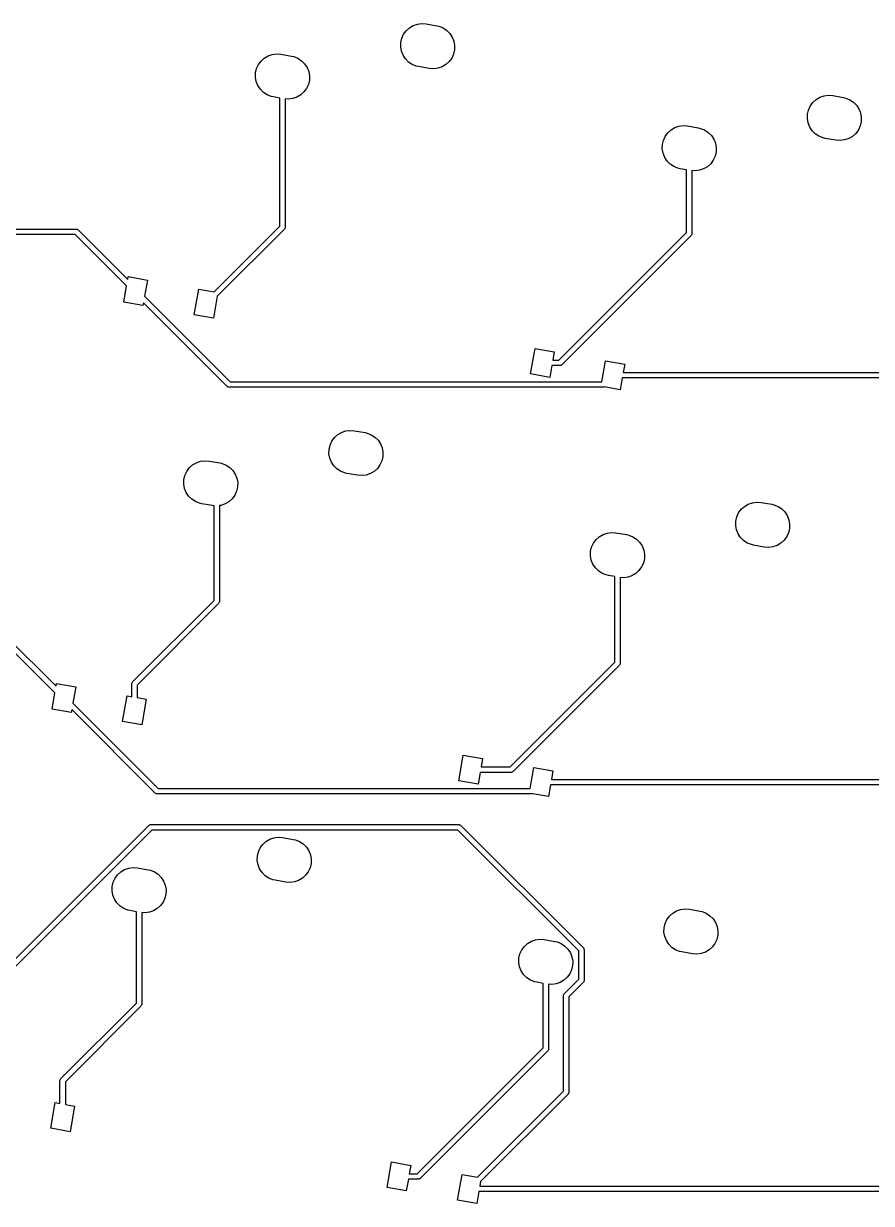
# Model space of a CAD drawing. Extents: x -73 to 321, y -180 to -25.
# Drawn here: x -33.5 to 5.6, y -124 to -69.6 of the extents above; entities that cross this region are included whole.
import ezdxf

# ---------------------------------------------------------------- set-up
doc = ezdxf.new("R2010")
doc.units = 0
doc.layers.add('BLACK', color=7, linetype='CONTINUOUS')

msp = doc.modelspace()

# ---------------------------------------------------------------- linework, layer by layer
at = {"layer": 'BLACK', "linetype": 'CONTINUOUS'}
for p, q in [((-15.5755, -69.7046), (-15.3844, -69.6388)), ((-15.3844, -69.6388), (-15.1839, -69.6127)), ((-15.1839, -69.6127), (-14.9824, -69.6275)), ((-14.9824, -69.6275), (-14.49, -69.7143)), ((-16.1027, -70.2901), (-16.0185, -70.1063)), ((-16.0185, -70.1063), (-15.8992, -69.9432)), ((-15.8992, -69.9432), (-15.7494, -69.8074)), ((-15.7494, -69.8074), (-15.5755, -69.7046)), ((-14.49, -69.7143), (-14.388, -69.7379)), ((-14.388, -69.7379), (-14.2003, -69.8129)), ((-14.2003, -69.8129), (-14.0316, -69.9242)), ((-14.0316, -69.9242), (-13.8887, -70.0671)), ((-13.8887, -70.0671), (-13.7774, -70.2359)), ((-16.1531, -70.689), (-16.1481, -70.487)), ((-16.1173, -70.888), (-16.1531, -70.689)), ((-16.1481, -70.487), (-16.1027, -70.2901)), ((-13.7774, -70.2359), (-13.7023, -70.4235)), ((-13.7023, -70.4235), (-13.6665, -70.6224)), ((-13.6665, -70.6224), (-13.6715, -70.8245)), ((-22.5937, -71.3419), (-22.444, -71.2062)), ((-22.444, -71.2062), (-22.2701, -71.1033)), ((-22.2701, -71.1033), (-22.079, -71.0375)), ((-22.079, -71.0375), (-21.8785, -71.0115)), ((-21.8785, -71.0115), (-21.677, -71.0263)), ((-21.677, -71.0263), (-21.1845, -71.1131)), ((-21.1845, -71.1131), (-21.0826, -71.1366)), ((-21.0826, -71.1366), (-20.8949, -71.2117)), ((-20.8949, -71.2117), (-20.7262, -71.323)), ((-16.0422, -71.0756), (-16.1173, -70.888)), ((-15.931, -71.2444), (-16.0422, -71.0756)), ((-15.788, -71.3873), (-15.931, -71.2444)), ((-13.8011, -71.2052), (-13.9205, -71.3683)), ((-13.717, -71.0214), (-13.8011, -71.2052)), ((-13.6715, -70.8245), (-13.717, -71.0214)), ((-22.8427, -71.8857), (-22.7972, -71.6888)), ((-22.7972, -71.6888), (-22.7131, -71.505)), ((-22.7131, -71.505), (-22.5937, -71.3419)), ((-20.7262, -71.323), (-20.5833, -71.4659)), ((-20.5833, -71.4659), (-20.472, -71.6346)), ((-20.472, -71.6346), (-20.3969, -71.8223)), ((-15.6193, -71.4985), (-15.788, -71.3873)), ((-15.4316, -71.5736), (-15.6193, -71.4985)), ((-15.3297, -71.5971), (-15.4316, -71.5736)), ((-14.8372, -71.684), (-15.3297, -71.5971)), ((-14.6357, -71.6988), (-14.8372, -71.684)), ((-14.4353, -71.6727), (-14.6357, -71.6988)), ((-14.2441, -71.6069), (-14.4353, -71.6727)), ((-14.0702, -71.504), (-14.2441, -71.6069)), ((-13.9205, -71.3683), (-14.0702, -71.504)), ((-22.8477, -72.0878), (-22.8427, -71.8857)), ((-22.8119, -72.2867), (-22.8477, -72.0878)), ((-22.7368, -72.4744), (-22.8119, -72.2867)), ((-20.3661, -72.2232), (-20.4115, -72.4202)), ((-20.3969, -71.8223), (-20.3611, -72.0212)), ((-20.3611, -72.0212), (-20.3661, -72.2232)), ((-22.6255, -72.6431), (-22.7368, -72.4744)), ((-22.4826, -72.786), (-22.6255, -72.6431)), ((-22.3139, -72.8973), (-22.4826, -72.786)), ((-22.1262, -72.9723), (-22.3139, -72.8973)), ((-20.7648, -72.9028), (-20.9387, -73.0057)), ((-20.6151, -72.767), (-20.7648, -72.9028)), ((-20.4957, -72.6039), (-20.6151, -72.767)), ((-20.4115, -72.4202), (-20.4957, -72.6039)), ((-22.0242, -72.9959), (-22.1262, -72.9723)), ((-21.7294, -73.0479), (-22.0242, -72.9959)), ((-21.7294, -78.9484), (-21.7294, -73.0479)), ((-21.3303, -73.0975), (-21.4794, -73.0866)), ((-21.4794, -73.0866), (-21.4794, -79.0002)), ((-21.1298, -73.0715), (-21.3303, -73.0975)), ((-20.9387, -73.0057), (-21.1298, -73.0715)), ((2.6579, -73.5981), (2.7421, -73.4143)), ((2.7421, -73.4143), (2.8614, -73.2512)), ((2.8614, -73.2512), (3.0112, -73.1154)), ((3.0112, -73.1154), (3.1851, -73.0125)), ((3.1851, -73.0125), (3.3762, -72.9467)), ((3.3762, -72.9467), (3.5767, -72.9207)), ((3.5767, -72.9207), (3.7782, -72.9355)), ((3.7782, -72.9355), (4.2706, -73.0223)), ((4.2706, -73.0223), (4.3726, -73.0459)), ((4.3726, -73.0459), (4.5603, -73.1209)), ((4.5603, -73.1209), (4.729, -73.2322)), ((4.729, -73.2322), (4.8719, -73.3751)), ((4.8719, -73.3751), (4.9832, -73.5439)), ((2.6075, -73.997), (2.6125, -73.795)), ((2.6125, -73.795), (2.6579, -73.5981)), ((4.9832, -73.5439), (5.0583, -73.7315)), ((5.0583, -73.7315), (5.094, -73.9304)), ((5.094, -73.9304), (5.0891, -74.1325)), ((-3.8332, -74.6499), (-3.6834, -74.5142)), ((-3.6834, -74.5142), (-3.5095, -74.4113)), ((-3.5095, -74.4113), (-3.3184, -74.3455)), ((-3.3184, -74.3455), (-3.1179, -74.3195)), ((-3.1179, -74.3195), (-2.9164, -74.3343)), ((-2.9164, -74.3343), (-2.424, -74.4211)), ((-2.424, -74.4211), (-2.322, -74.4446)), ((-2.322, -74.4446), (-2.1343, -74.5197)), ((-2.1343, -74.5197), (-1.9656, -74.631)), ((2.6433, -74.196), (2.6075, -73.997)), ((2.7184, -74.3836), (2.6433, -74.196)), ((2.8296, -74.5524), (2.7184, -74.3836)), ((4.9595, -74.5132), (4.8401, -74.6763)), ((5.0436, -74.3294), (4.9595, -74.5132)), ((5.0891, -74.1325), (5.0436, -74.3294)), ((-4.0821, -75.1937), (-4.0367, -74.9968)), ((-4.0367, -74.9968), (-3.9525, -74.813)), ((-3.9525, -74.813), (-3.8332, -74.6499)), ((-1.9656, -74.631), (-1.8227, -74.7739)), ((-1.8227, -74.7739), (-1.7114, -74.9426)), ((-1.7114, -74.9426), (-1.6363, -75.1303)), ((2.9726, -74.6953), (2.8296, -74.5524)), ((3.1413, -74.8065), (2.9726, -74.6953)), ((3.3289, -74.8816), (3.1413, -74.8065)), ((3.4309, -74.9051), (3.3289, -74.8816)), ((3.9233, -74.992), (3.4309, -74.9051)), ((4.1249, -75.0068), (3.9233, -74.992)), ((4.3253, -74.9807), (4.1249, -75.0068)), ((4.5164, -74.9149), (4.3253, -74.9807)), ((4.6904, -74.812), (4.5164, -74.9149)), ((4.8401, -74.6763), (4.6904, -74.812)), ((-4.0871, -75.3958), (-4.0821, -75.1937)), ((-4.0513, -75.5947), (-4.0871, -75.3958)), ((-3.9762, -75.7824), (-4.0513, -75.5947)), ((-1.6055, -75.5312), (-1.651, -75.7282)), ((-1.6363, -75.1303), (-1.6006, -75.3292)), ((-1.6006, -75.3292), (-1.6055, -75.5312)), ((-3.865, -75.9511), (-3.9762, -75.7824)), ((-3.722, -76.094), (-3.865, -75.9511)), ((-3.5533, -76.2053), (-3.722, -76.094)), ((-1.8545, -76.075), (-2.0042, -76.2108)), ((-1.7351, -75.9119), (-1.8545, -76.075)), ((-1.651, -75.7282), (-1.7351, -75.9119)), ((-3.3657, -76.2803), (-3.5533, -76.2053)), ((-3.2637, -76.3039), (-3.3657, -76.2803)), ((-2.9688, -76.3559), (-3.2637, -76.3039)), ((-2.9688, -79.246), (-2.9688, -76.3559)), ((-2.5697, -76.4055), (-2.7188, -76.3946)), ((-2.7188, -76.3946), (-2.7188, -79.2978)), ((-2.3693, -76.3795), (-2.5697, -76.4055)), ((-2.1782, -76.3137), (-2.3693, -76.3795)), ((-2.0042, -76.2108), (-2.1782, -76.3137)), ((-31.1645, -79.3407), (-43.4536, -79.3407)), ((-43.4095, -79.0907), (-31.1127, -79.0907)), ((-28.7927, -81.7125), (-31.1645, -79.3407)), ((-31.1127, -79.0907), (-31.0907, -79.0939)), ((-31.0907, -79.0939), (-31.0861, -79.0936)), ((-31.0861, -79.0936), (-31.0836, -79.0949)), ((-31.0836, -79.0949), (-31.0772, -79.0958)), ((-31.0772, -79.0958), (-31.0513, -79.1125)), ((-31.0513, -79.1125), (-31.0243, -79.1273)), ((-31.0243, -79.1273), (-28.7397, -81.4119)), ((-24.7602, -81.9793), (-21.7294, -78.9484)), ((-21.516, -79.0886), (-24.611, -82.1835)), ((-21.5012, -79.0616), (-21.516, -79.0886)), ((-21.4845, -79.0357), (-21.5012, -79.0616)), ((-21.4836, -79.0293), (-21.4845, -79.0357)), ((-21.4823, -79.0268), (-21.4836, -79.0293)), ((-21.4794, -79.0002), (-21.4826, -79.0222)), ((-21.4826, -79.0222), (-21.4823, -79.0268)), ((-8.8564, -85.1337), (-2.9688, -79.246)), ((-2.7554, -79.3862), (-8.7163, -85.347)), ((-2.7407, -79.3592), (-2.7554, -79.3862)), ((-2.724, -79.3333), (-2.7407, -79.3592)), ((-2.723, -79.3269), (-2.724, -79.3333)), ((-2.7217, -79.3244), (-2.723, -79.3269)), ((-2.7188, -79.2978), (-2.722, -79.3198)), ((-2.722, -79.3198), (-2.7217, -79.3244)), ((-28.7397, -81.4119), (-28.7167, -81.2816)), ((-28.7167, -81.2816), (-27.8304, -81.4379)), ((-27.8304, -81.4379), (-27.9628, -82.1888)), ((-28.9251, -82.4634), (-28.7927, -81.7125)), ((-25.6752, -83.0364), (-25.4669, -81.8547)), ((-25.4669, -81.8547), (-24.7602, -81.9793)), ((-28.0388, -82.6197), (-28.9251, -82.4634)), ((-28.0158, -82.4894), (-28.0388, -82.6197)), ((-24.1646, -86.3406), (-28.0158, -82.4894)), ((-27.9628, -82.1888), (-24.0244, -86.1272)), ((-24.611, -82.1835), (-24.7889, -83.1927)), ((-24.7889, -83.1927), (-25.6752, -83.0364)), ((-10.1645, -85.7714), (-9.9561, -84.5896)), ((-9.9561, -84.5896), (-9.0698, -84.7459)), ((-9.0698, -84.7459), (-9.1382, -85.1337)), ((-9.1823, -85.3837), (-9.2782, -85.9277)), ((-8.8047, -85.3837), (-9.1823, -85.3837)), ((-9.1382, -85.1337), (-8.8564, -85.1337)), ((-8.7751, -85.375), (-8.8047, -85.3837)), ((-8.745, -85.3685), (-8.7751, -85.375)), ((-8.7398, -85.3646), (-8.745, -85.3685)), ((-8.7371, -85.3638), (-8.7398, -85.3646)), ((-8.7341, -85.3604), (-8.7371, -85.3638)), ((-8.7163, -85.347), (-8.7341, -85.3604)), ((-6.8764, -86.1272), (-6.7063, -85.1627)), ((-6.7063, -85.1627), (-5.82, -85.3189)), ((-5.82, -85.3189), (-5.8883, -85.7067)), ((-9.2782, -85.9277), (-10.1645, -85.7714)), ((-5.9324, -85.9567), (-6.0283, -86.5007)), ((15.5935, -85.9567), (-5.9324, -85.9567)), ((-5.8883, -85.7067), (15.6452, -85.7067)), ((-24.1376, -86.3553), (-24.1646, -86.3406)), ((-24.1117, -86.372), (-24.1376, -86.3553)), ((-24.1053, -86.373), (-24.1117, -86.372)), ((-24.1028, -86.3743), (-24.1053, -86.373)), ((-24.0982, -86.374), (-24.1028, -86.3743)), ((-24.0762, -86.3772), (-24.0982, -86.374)), ((-6.7878, -86.3772), (-24.0762, -86.3772)), ((-24.0244, -86.1272), (-6.8764, -86.1272)), ((-6.7657, -86.3707), (-6.7878, -86.3772)), ((-6.0283, -86.5007), (-6.7657, -86.3707)), ((-19.2071, -88.7038), (-19.0574, -88.568)), ((-19.0574, -88.568), (-18.8835, -88.4651)), ((-18.8835, -88.4651), (-18.6924, -88.3993)), ((-18.6924, -88.3993), (-18.4919, -88.3733)), ((-18.4919, -88.3733), (-18.2904, -88.3881)), ((-18.2904, -88.3881), (-17.798, -88.4749)), ((-17.798, -88.4749), (-17.696, -88.4985)), ((-17.696, -88.4985), (-17.5083, -88.5735)), ((-17.5083, -88.5735), (-17.3396, -88.6848)), ((-17.3396, -88.6848), (-17.1967, -88.8277)), ((-19.4561, -89.2476), (-19.4107, -89.0507)), ((-19.4107, -89.0507), (-19.3265, -88.8669)), ((-19.3265, -88.8669), (-19.2071, -88.7038)), ((-17.1967, -88.8277), (-17.0854, -88.9964)), ((-17.0854, -88.9964), (-17.0103, -89.1841)), ((-17.0103, -89.1841), (-16.9745, -89.383)), ((-25.3869, -89.7981), (-25.1865, -89.7721)), ((-25.1865, -89.7721), (-24.985, -89.7869)), ((-19.4611, -89.4496), (-19.4561, -89.2476)), ((-19.4253, -89.6486), (-19.4611, -89.4496)), ((-19.3502, -89.8362), (-19.4253, -89.6486)), ((-16.9795, -89.5851), (-17.025, -89.782)), ((-16.9745, -89.383), (-16.9795, -89.5851)), ((-26.1052, -90.4494), (-26.0211, -90.2656)), ((-26.0211, -90.2656), (-25.9017, -90.1025)), ((-25.9017, -90.1025), (-25.752, -89.9668)), ((-25.752, -89.9668), (-25.5781, -89.8639)), ((-25.5781, -89.8639), (-25.3869, -89.7981)), ((-24.985, -89.7869), (-24.4925, -89.8737)), ((-24.4925, -89.8737), (-24.3906, -89.8972)), ((-24.3906, -89.8972), (-24.2029, -89.9723)), ((-24.2029, -89.9723), (-24.0342, -90.0835)), ((-24.0342, -90.0835), (-23.8912, -90.2265)), ((-23.8912, -90.2265), (-23.78, -90.3952)), ((-19.2389, -90.0049), (-19.3502, -89.8362)), ((-19.096, -90.1479), (-19.2389, -90.0049)), ((-18.9273, -90.2591), (-19.096, -90.1479)), ((-18.7396, -90.3342), (-18.9273, -90.2591)), ((-17.3782, -90.2646), (-17.5521, -90.3675)), ((-17.2285, -90.1289), (-17.3782, -90.2646)), ((-17.1091, -89.9658), (-17.2285, -90.1289)), ((-17.025, -89.782), (-17.1091, -89.9658)), ((-26.1557, -90.8484), (-26.1507, -90.6463)), ((-26.1199, -91.0473), (-26.1557, -90.8484)), ((-26.1507, -90.6463), (-26.1052, -90.4494)), ((-23.78, -90.3952), (-23.7049, -90.5828)), ((-23.7049, -90.5828), (-23.6691, -90.7818)), ((-23.6691, -90.7818), (-23.6741, -90.9838)), ((-18.6377, -90.3577), (-18.7396, -90.3342)), ((-18.1452, -90.4445), (-18.6377, -90.3577)), ((-17.9437, -90.4594), (-18.1452, -90.4445)), ((-17.7432, -90.4333), (-17.9437, -90.4594)), ((-17.5521, -90.3675), (-17.7432, -90.4333)), ((-26.0448, -91.235), (-26.1199, -91.0473)), ((-25.9335, -91.4037), (-26.0448, -91.235)), ((-25.7906, -91.5466), (-25.9335, -91.4037)), ((-23.8037, -91.3645), (-23.923, -91.5276)), ((-23.7195, -91.1808), (-23.8037, -91.3645)), ((-23.6741, -90.9838), (-23.7195, -91.1808)), ((-25.6219, -91.6579), (-25.7906, -91.5466)), ((-25.4342, -91.7329), (-25.6219, -91.6579)), ((-25.3322, -91.7565), (-25.4342, -91.7329)), ((-24.8398, -91.8433), (-25.3322, -91.7565)), ((-24.763, -91.8489), (-24.8398, -91.8433)), ((-24.763, -96.2142), (-24.763, -91.8489)), ((-24.4378, -91.8321), (-24.513, -91.8418)), ((-24.513, -91.8418), (-24.513, -96.266)), ((-24.2467, -91.7663), (-24.4378, -91.8321)), ((-24.0728, -91.6634), (-24.2467, -91.7663)), ((-23.923, -91.5276), (-24.0728, -91.6634)), ((-0.4466, -92.0118), (-0.2968, -91.876)), ((-0.2968, -91.876), (-0.1229, -91.7731)), ((-0.1229, -91.7731), (0.0682, -91.7073)), ((0.0682, -91.7073), (0.2687, -91.6813)), ((0.2687, -91.6813), (0.4702, -91.6961)), ((0.4702, -91.6961), (0.9626, -91.7829)), ((0.9626, -91.7829), (1.0646, -91.8065)), ((1.0646, -91.8065), (1.2523, -91.8815)), ((1.2523, -91.8815), (1.421, -91.9928)), ((-0.6955, -92.5556), (-0.6501, -92.3586)), ((-0.6501, -92.3586), (-0.5659, -92.1749)), ((-0.5659, -92.1749), (-0.4466, -92.0118)), ((1.421, -91.9928), (1.5639, -92.1357)), ((1.5639, -92.1357), (1.6752, -92.3044)), ((1.6752, -92.3044), (1.7503, -92.4921)), ((1.7503, -92.4921), (1.786, -92.691)), ((-0.7005, -92.7576), (-0.6955, -92.5556)), ((-0.6647, -92.9566), (-0.7005, -92.7576)), ((-0.5896, -93.1442), (-0.6647, -92.9566)), ((1.7811, -92.8931), (1.7356, -93.09)), ((1.786, -92.691), (1.7811, -92.8931)), ((-7.3447, -93.7574), (-7.2605, -93.5736)), ((-7.2605, -93.5736), (-7.1412, -93.4105)), ((-7.1412, -93.4105), (-6.9914, -93.2748)), ((-6.9914, -93.2748), (-6.8175, -93.1719)), ((-6.8175, -93.1719), (-6.6264, -93.1061)), ((-6.6264, -93.1061), (-6.4259, -93.0801)), ((-6.4259, -93.0801), (-6.2244, -93.0949)), ((-6.2244, -93.0949), (-5.732, -93.1817)), ((-5.732, -93.1817), (-5.63, -93.2052)), ((-5.63, -93.2052), (-5.4423, -93.2803)), ((-5.4423, -93.2803), (-5.2736, -93.3915)), ((-5.2736, -93.3915), (-5.1307, -93.5345)), ((-5.1307, -93.5345), (-5.0194, -93.7032)), ((-0.4784, -93.3129), (-0.5896, -93.1442)), ((-0.3354, -93.4559), (-0.4784, -93.3129)), ((-0.1667, -93.5671), (-0.3354, -93.4559)), ((0.0209, -93.6422), (-0.1667, -93.5671)), ((1.3824, -93.5726), (1.2084, -93.6755)), ((1.5321, -93.4369), (1.3824, -93.5726)), ((1.6515, -93.2738), (1.5321, -93.4369)), ((1.7356, -93.09), (1.6515, -93.2738)), ((-7.3951, -94.1564), (-7.3901, -93.9543)), ((-7.3901, -93.9543), (-7.3447, -93.7574)), ((-5.0194, -93.7032), (-4.9444, -93.8908)), ((-4.9444, -93.8908), (-4.9085, -94.0898)), ((-4.9085, -94.0898), (-4.9135, -94.2918)), ((0.1229, -93.6657), (0.0209, -93.6422)), ((0.6153, -93.7525), (0.1229, -93.6657)), ((0.8169, -93.7673), (0.6153, -93.7525)), ((1.0173, -93.7413), (0.8169, -93.7673)), ((1.2084, -93.6755), (1.0173, -93.7413)), ((-7.3593, -94.3553), (-7.3951, -94.1564)), ((-7.2842, -94.543), (-7.3593, -94.3553)), ((-7.173, -94.7117), (-7.2842, -94.543)), ((-4.959, -94.4888), (-5.0431, -94.6725)), ((-4.9135, -94.2918), (-4.959, -94.4888)), ((-7.03, -94.8546), (-7.173, -94.7117)), ((-6.8613, -94.9659), (-7.03, -94.8546)), ((-6.6737, -95.0409), (-6.8613, -94.9659)), ((-6.5717, -95.0645), (-6.6737, -95.0409)), ((-6.2768, -95.1165), (-6.5717, -95.0645)), ((-6.2768, -99.064), (-6.2768, -95.1165)), ((-5.8777, -95.1661), (-6.0268, -95.1551)), ((-6.0268, -95.1551), (-6.0268, -99.1158)), ((-5.6773, -95.1401), (-5.8777, -95.1661)), ((-5.4862, -95.0743), (-5.6773, -95.1401)), ((-5.3122, -94.9714), (-5.4862, -95.0743)), ((-5.1625, -94.8356), (-5.3122, -94.9714)), ((-5.0431, -94.6725), (-5.1625, -94.8356)), ((-28.5243, -99.9755), (-24.763, -96.2142)), ((-24.5181, -96.3015), (-24.5348, -96.3274)), ((-24.5172, -96.2951), (-24.5181, -96.3015)), ((-24.5159, -96.2926), (-24.5172, -96.2951)), ((-24.513, -96.266), (-24.5162, -96.288)), ((-24.5162, -96.288), (-24.5159, -96.2926)), ((-24.5496, -96.3544), (-28.3109, -100.116)), ((-24.5348, -96.3274), (-24.5496, -96.3544)), ((-34.3323, -97.8879), (-32.0477, -100.173)), ((-32.1007, -100.473), (-34.4725, -98.1013)), ((-11.107, -103.894), (-6.2768, -99.064)), ((-6.0634, -99.2042), (-10.9668, -104.108)), ((-6.0487, -99.1772), (-6.0634, -99.2042)), ((-6.032, -99.1513), (-6.0487, -99.1772)), ((-6.031, -99.1449), (-6.032, -99.1513)), ((-6.0297, -99.1424), (-6.031, -99.1449)), ((-6.0268, -99.1158), (-6.03, -99.1378)), ((-6.03, -99.1378), (-6.0297, -99.1424)), ((-32.0477, -100.173), (-32.0247, -100.042)), ((-32.0247, -100.042), (-31.1384, -100.198)), ((-28.5609, -100.064), (-28.5577, -100.042)), ((-28.5609, -100.653), (-28.5609, -100.064)), ((-28.558, -100.037), (-28.5567, -100.035)), ((-28.5577, -100.042), (-28.558, -100.037)), ((-28.5567, -100.035), (-28.5557, -100.028)), ((-28.5557, -100.028), (-28.539, -100.003)), ((-28.539, -100.003), (-28.5243, -99.9755)), ((-32.2331, -101.224), (-32.1007, -100.473)), ((-31.1384, -100.198), (-31.2708, -100.949)), ((-28.9832, -101.797), (-28.7749, -100.615)), ((-28.7749, -100.615), (-28.5609, -100.653)), ((-28.3109, -100.116), (-28.3109, -100.697)), ((-31.2708, -100.949), (-27.3324, -104.888)), ((-28.3109, -100.697), (-27.8885, -100.772)), ((-27.8885, -100.772), (-28.0969, -101.953)), ((-31.3468, -101.38), (-32.2331, -101.224)), ((-31.3238, -101.25), (-31.3468, -101.38)), ((-27.4726, -105.101), (-31.3238, -101.25)), ((-28.0969, -101.953), (-28.9832, -101.797)), ((-13.4725, -104.532), (-13.2641, -103.35)), ((-13.2641, -103.35), (-12.3778, -103.506)), ((-12.3778, -103.506), (-12.4462, -103.894)), ((-12.4462, -103.894), (-11.107, -103.894)), ((-12.4903, -104.144), (-12.5862, -104.688)), ((-11.0552, -104.144), (-12.4903, -104.144)), ((-11.0257, -104.136), (-11.0552, -104.144)), ((-10.9956, -104.129), (-11.0257, -104.136)), ((-10.9904, -104.125), (-10.9956, -104.129)), ((-10.9877, -104.124), (-10.9904, -104.125)), ((-10.9847, -104.121), (-10.9877, -104.124)), ((-10.9668, -104.108), (-10.9847, -104.121)), ((-10.1843, -104.888), (-10.0143, -103.923)), ((-10.0143, -103.923), (-9.128, -104.08)), ((-9.128, -104.08), (-9.1963, -104.467)), ((-27.3324, -104.888), (-10.1843, -104.888)), ((-12.5862, -104.688), (-13.4725, -104.532)), ((-9.2404, -104.717), (-9.3363, -105.261)), ((11.1277, -104.717), (-9.2404, -104.717)), ((-9.1963, -104.467), (11.1795, -104.467)), ((-27.4456, -105.116), (-27.4726, -105.101)), ((-27.4197, -105.133), (-27.4456, -105.116)), ((-27.4133, -105.134), (-27.4197, -105.133)), ((-27.4108, -105.135), (-27.4133, -105.134)), ((-27.4062, -105.135), (-27.4108, -105.135)), ((-27.3842, -105.138), (-27.4062, -105.135)), ((-10.0958, -105.138), (-27.3842, -105.138)), ((-10.0737, -105.131), (-10.0958, -105.138)), ((-9.3363, -105.261), (-10.0737, -105.131)), ((-35.0821, -113.899), (-27.7744, -106.592)), ((-27.7744, -106.592), (-27.7566, -106.578)), ((-27.7566, -106.578), (-27.7535, -106.575)), ((-27.7535, -106.575), (-27.7508, -106.574)), ((-27.7508, -106.574), (-27.7456, -106.57)), ((-27.7456, -106.57), (-27.7155, -106.564)), ((-27.7155, -106.564), (-27.686, -106.555)), ((-27.686, -106.555), (-13.462, -106.555)), ((-13.462, -106.555), (-13.44, -106.558)), ((-13.44, -106.558), (-13.4354, -106.558)), ((-13.4354, -106.558), (-13.4329, -106.559)), ((-13.4329, -106.559), (-13.4265, -106.56)), ((-13.4265, -106.56), (-13.4006, -106.577)), ((-13.4006, -106.577), (-13.3736, -106.592)), ((-13.3736, -106.592), (-7.7256, -112.24)), ((-27.6342, -106.805), (-34.8687, -114.04)), ((-13.5138, -106.805), (-27.6342, -106.805)), ((-22.1915, -107.226), (-22.0004, -107.16)), ((-22.0004, -107.16), (-21.7999, -107.134)), ((-21.7999, -107.134), (-21.5984, -107.149)), ((-21.5984, -107.149), (-21.1059, -107.236)), ((-7.9389, -112.38), (-13.5138, -106.805)), ((-22.7187, -107.811), (-22.6345, -107.627)), ((-22.6345, -107.627), (-22.5151, -107.464)), ((-22.5151, -107.464), (-22.3654, -107.329)), ((-22.3654, -107.329), (-22.1915, -107.226)), ((-21.1059, -107.236), (-21.004, -107.259)), ((-21.004, -107.259), (-20.8163, -107.334)), ((-20.8163, -107.334), (-20.6476, -107.445)), ((-20.6476, -107.445), (-20.5047, -107.588)), ((-20.5047, -107.588), (-20.3934, -107.757)), ((-22.7691, -108.21), (-22.7641, -108.008)), ((-22.7333, -108.409), (-22.7691, -108.21)), ((-22.7641, -108.008), (-22.7187, -107.811)), ((-20.3934, -107.757), (-20.3183, -107.945)), ((-20.3183, -107.945), (-20.2825, -108.144)), ((-20.2825, -108.144), (-20.2875, -108.346)), ((-29.2097, -108.863), (-29.06, -108.727)), ((-29.06, -108.727), (-28.886, -108.624)), ((-28.886, -108.624), (-28.6949, -108.559)), ((-28.6949, -108.559), (-28.4945, -108.533)), ((-28.4945, -108.533), (-28.2929, -108.547)), ((-28.2929, -108.547), (-27.8005, -108.634)), ((-27.8005, -108.634), (-27.6986, -108.658)), ((-27.6986, -108.658), (-27.5109, -108.733)), ((-27.5109, -108.733), (-27.3422, -108.844)), ((-22.6582, -108.597), (-22.7333, -108.409)), ((-22.5469, -108.766), (-22.6582, -108.597)), ((-22.404, -108.908), (-22.5469, -108.766)), ((-20.4171, -108.726), (-20.5365, -108.889)), ((-20.3329, -108.543), (-20.4171, -108.726)), ((-20.2875, -108.346), (-20.3329, -108.543)), ((-29.4587, -109.407), (-29.4132, -109.21)), ((-29.4132, -109.21), (-29.3291, -109.026)), ((-29.3291, -109.026), (-29.2097, -108.863)), ((-27.3422, -108.844), (-27.1992, -108.987)), ((-27.1992, -108.987), (-27.088, -109.156)), ((-27.088, -109.156), (-27.0129, -109.343)), ((-27.0129, -109.343), (-26.9771, -109.542)), ((-22.2353, -109.02), (-22.404, -108.908)), ((-22.0476, -109.095), (-22.2353, -109.02)), ((-21.9457, -109.118), (-22.0476, -109.095)), ((-21.4532, -109.205), (-21.9457, -109.118)), ((-21.2517, -109.22), (-21.4532, -109.205)), ((-21.0512, -109.194), (-21.2517, -109.22)), ((-20.8601, -109.128), (-21.0512, -109.194)), ((-20.6862, -109.025), (-20.8601, -109.128)), ((-20.5365, -108.889), (-20.6862, -109.025)), ((-29.4636, -109.609), (-29.4587, -109.407)), ((-29.4279, -109.808), (-29.4636, -109.609)), ((-29.3528, -109.996), (-29.4279, -109.808)), ((-26.9821, -109.744), (-27.0275, -109.941)), ((-26.9771, -109.542), (-26.9821, -109.744)), ((-29.2415, -110.164), (-29.3528, -109.996)), ((-29.0986, -110.307), (-29.2415, -110.164)), ((-28.9299, -110.418), (-29.0986, -110.307)), ((-28.7422, -110.494), (-28.9299, -110.418)), ((-27.3808, -110.424), (-27.5547, -110.527)), ((-27.231, -110.288), (-27.3808, -110.424)), ((-27.1117, -110.125), (-27.231, -110.288)), ((-27.0275, -109.941), (-27.1117, -110.125)), ((-3.2398, -110.468), (-3.0393, -110.442)), ((-3.0393, -110.442), (-2.8378, -110.457)), ((-28.6402, -110.517), (-28.7422, -110.494)), ((-28.3454, -110.569), (-28.6402, -110.517)), ((-28.3454, -114.783), (-28.3454, -110.569)), ((-27.9463, -110.619), (-28.0954, -110.608)), ((-28.0954, -110.608), (-28.0954, -114.834)), ((-27.7458, -110.593), (-27.9463, -110.619)), ((-27.5547, -110.527), (-27.7458, -110.593)), ((-3.9581, -111.119), (-3.8739, -110.935)), ((-3.8739, -110.935), (-3.7546, -110.772)), ((-3.7546, -110.772), (-3.6048, -110.637)), ((-3.6048, -110.637), (-3.4309, -110.534)), ((-3.4309, -110.534), (-3.2398, -110.468)), ((-2.8378, -110.457), (-2.3454, -110.544)), ((-2.3454, -110.544), (-2.2434, -110.567)), ((-2.2434, -110.567), (-2.0557, -110.642)), ((-2.0557, -110.642), (-1.887, -110.753)), ((-1.887, -110.753), (-1.7441, -110.896)), ((-1.7441, -110.896), (-1.6328, -111.065)), ((-4.0085, -111.518), (-4.0035, -111.316)), ((-3.9727, -111.717), (-4.0085, -111.518)), ((-4.0035, -111.316), (-3.9581, -111.119)), ((-1.6328, -111.065), (-1.5577, -111.253)), ((-1.5577, -111.253), (-1.522, -111.452)), ((-1.522, -111.452), (-1.5269, -111.654)), ((-10.4492, -112.171), (-10.2994, -112.035)), ((-10.2994, -112.035), (-10.1255, -111.932)), ((-10.1255, -111.932), (-9.9344, -111.867)), ((-9.9344, -111.867), (-9.7339, -111.841)), ((-9.7339, -111.841), (-9.5324, -111.855)), ((-9.5324, -111.855), (-9.04, -111.942)), ((-9.04, -111.942), (-8.938, -111.966)), ((-8.938, -111.966), (-8.7503, -112.041)), ((-8.7503, -112.041), (-8.5816, -112.152)), ((-3.8976, -111.905), (-3.9727, -111.717)), ((-3.7864, -112.074), (-3.8976, -111.905)), ((-3.6434, -112.216), (-3.7864, -112.074)), ((-1.6565, -112.034), (-1.7759, -112.197)), ((-1.5724, -111.851), (-1.6565, -112.034)), ((-1.5269, -111.654), (-1.5724, -111.851)), ((-10.6981, -112.715), (-10.6527, -112.518)), ((-10.6527, -112.518), (-10.5685, -112.334)), ((-10.5685, -112.334), (-10.4492, -112.171)), ((-8.5816, -112.152), (-8.4387, -112.295)), ((-8.4387, -112.295), (-8.3274, -112.464)), ((-8.3274, -112.464), (-8.2523, -112.651)), ((-7.9389, -113.68), (-7.9389, -112.38)), ((-7.7256, -112.24), (-7.7122, -112.258)), ((-7.7122, -112.258), (-7.7088, -112.261)), ((-7.7088, -112.261), (-7.708, -112.263)), ((-7.708, -112.263), (-7.7041, -112.268)), ((-7.7041, -112.268), (-7.6976, -112.299)), ((-7.6976, -112.299), (-7.6889, -112.328)), ((-7.6889, -112.328), (-7.6889, -113.732)), ((-3.4747, -112.328), (-3.6434, -112.216)), ((-3.287, -112.403), (-3.4747, -112.328)), ((-3.1851, -112.426), (-3.287, -112.403)), ((-2.6927, -112.513), (-3.1851, -112.426)), ((-2.4911, -112.528), (-2.6927, -112.513)), ((-2.2907, -112.502), (-2.4911, -112.528)), ((-2.0996, -112.436), (-2.2907, -112.502)), ((-1.9256, -112.333), (-2.0996, -112.436)), ((-1.7759, -112.197), (-1.9256, -112.333)), ((-10.7031, -112.917), (-10.6981, -112.715)), ((-10.6673, -113.116), (-10.7031, -112.917)), ((-10.5922, -113.304), (-10.6673, -113.116)), ((-8.2215, -113.052), (-8.267, -113.249)), ((-8.2523, -112.651), (-8.2165, -112.85)), ((-8.2165, -112.85), (-8.2215, -113.052)), ((-10.481, -113.472), (-10.5922, -113.304)), ((-10.338, -113.615), (-10.481, -113.472)), ((-10.1693, -113.726), (-10.338, -113.615)), ((-8.4705, -113.596), (-8.6202, -113.732)), ((-8.6117, -114.353), (-7.9389, -113.68)), ((-8.3511, -113.433), (-8.4705, -113.596)), ((-8.267, -113.249), (-8.3511, -113.433)), ((-9.9817, -113.802), (-10.1693, -113.726)), ((-9.8797, -113.825), (-9.9817, -113.802)), ((-9.5848, -113.877), (-9.8797, -113.825)), ((-9.5848, -116.85), (-9.5848, -113.877)), ((-9.1857, -113.927), (-9.3348, -113.916)), ((-9.3348, -113.916), (-9.3348, -116.902)), ((-8.9853, -113.901), (-9.1857, -113.927)), ((-8.7942, -113.835), (-8.9853, -113.901)), ((-8.6202, -113.732), (-8.7942, -113.835)), ((-7.7256, -113.82), (-8.3983, -114.493)), ((-7.7108, -113.793), (-7.7256, -113.82)), ((-7.6941, -113.767), (-7.7108, -113.793)), ((-7.6932, -113.761), (-7.6941, -113.767)), ((-7.6918, -113.759), (-7.6932, -113.761)), ((-7.6889, -113.732), (-7.6921, -113.754)), ((-7.6921, -113.754), (-7.6918, -113.759)), ((-31.8323, -118.269), (-28.3454, -114.783)), ((-8.6483, -114.441), (-8.6451, -114.419)), ((-8.6483, -118.841), (-8.6483, -114.441)), ((-8.6454, -114.415), (-8.6441, -114.412)), ((-8.6451, -114.419), (-8.6454, -114.415)), ((-8.6441, -114.412), (-8.6431, -114.406)), ((-8.6431, -114.406), (-8.6264, -114.38)), ((-8.6264, -114.38), (-8.6117, -114.353)), ((-8.3983, -114.493), (-8.3983, -118.893)), ((-28.132, -114.923), (-31.6189, -118.41)), ((-28.1172, -114.896), (-28.132, -114.923)), ((-28.1005, -114.87), (-28.1172, -114.896)), ((-28.0996, -114.863), (-28.1005, -114.87)), ((-28.0983, -114.861), (-28.0996, -114.863)), ((-28.0954, -114.834), (-28.0986, -114.856)), ((-28.0986, -114.856), (-28.0983, -114.861)), ((-15.3896, -122.655), (-9.5848, -116.85)), ((-9.3567, -116.963), (-9.3714, -116.99)), ((-9.3399, -116.937), (-9.3567, -116.963)), ((-9.339, -116.931), (-9.3399, -116.937)), ((-9.3377, -116.928), (-9.339, -116.931)), ((-9.3348, -116.902), (-9.338, -116.924)), ((-9.338, -116.924), (-9.3377, -116.928)), ((-9.3714, -116.99), (-15.2494, -122.868)), ((-31.8689, -118.358), (-31.8657, -118.336)), ((-31.8689, -119.414), (-31.8689, -118.358)), ((-31.866, -118.331), (-31.8647, -118.329)), ((-31.8657, -118.336), (-31.866, -118.331)), ((-31.8647, -118.329), (-31.8637, -118.322)), ((-31.8637, -118.322), (-31.847, -118.297)), ((-31.847, -118.297), (-31.8323, -118.269)), ((-31.6189, -118.41), (-31.6189, -119.458)), ((-12.6156, -122.808), (-8.6483, -118.841)), ((-8.4349, -118.981), (-12.4664, -123.013)), ((-8.4201, -118.954), (-8.4349, -118.981)), ((-8.4034, -118.928), (-8.4201, -118.954)), ((-8.4025, -118.922), (-8.4034, -118.928)), ((-8.4011, -118.919), (-8.4025, -118.922)), ((-8.3983, -118.893), (-8.4015, -118.915)), ((-8.4015, -118.915), (-8.4011, -118.919)), ((-32.2912, -120.558), (-32.0829, -119.376)), ((-32.0829, -119.376), (-31.8689, -119.414)), ((-31.6189, -119.458), (-31.1965, -119.532)), ((-31.1965, -119.532), (-31.4049, -120.714)), ((-31.4049, -120.714), (-32.2912, -120.558)), ((-16.7805, -123.293), (-16.5721, -122.111)), ((-16.5721, -122.111), (-15.6858, -122.267)), ((-15.6858, -122.267), (-15.7542, -122.655)), ((-15.7983, -122.905), (-15.8942, -123.449)), ((-15.3378, -122.905), (-15.7983, -122.905)), ((-15.7542, -122.655), (-15.3896, -122.655)), ((-15.3083, -122.896), (-15.3378, -122.905)), ((-15.2782, -122.89), (-15.3083, -122.896)), ((-15.273, -122.886), (-15.2782, -122.89)), ((-15.2703, -122.885), (-15.273, -122.886)), ((-15.2673, -122.882), (-15.2703, -122.885)), ((-15.2494, -122.868), (-15.2673, -122.882)), ((-13.5306, -123.866), (-13.3223, -122.684)), ((-13.3223, -122.684), (-12.6156, -122.808)), ((-15.8942, -123.449), (-16.7805, -123.293)), ((-12.5484, -123.478), (-12.6443, -124.022)), ((7.8197, -123.478), (-12.5484, -123.478)), ((-12.4664, -123.013), (-12.5043, -123.228)), ((-12.5043, -123.228), (7.8715, -123.228)), ((-12.6443, -124.022), (-13.5306, -123.866))]:
    msp.add_line(p, q, dxfattribs=at)

doc.saveas('drawing.dxf')
